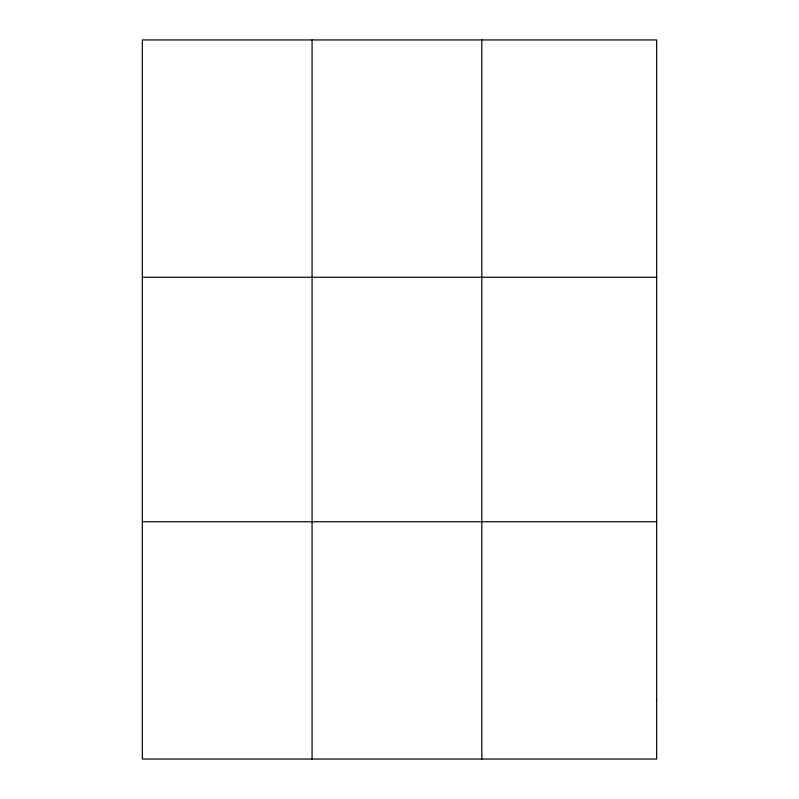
<?xml version="1.0" encoding="UTF-8"?>
<svg xmlns="http://www.w3.org/2000/svg" width="799" height="799" viewBox="0 0 799 799"><rect width="100%" height="100%" fill="white"/><g stroke="black" fill="none" stroke-linecap="round" stroke-linejoin="round"><path stroke-width="1.2" d="M312.069 759.05L312.069 39.95M481.797 759.05L481.797 39.95M142.332 277.253L656.668 277.253M142.332 521.747L656.668 521.747M656.668 699.724L656.668 759.05L142.332 759.05L142.332 39.95L656.668 39.95L656.668 699.724"/></g></svg>
